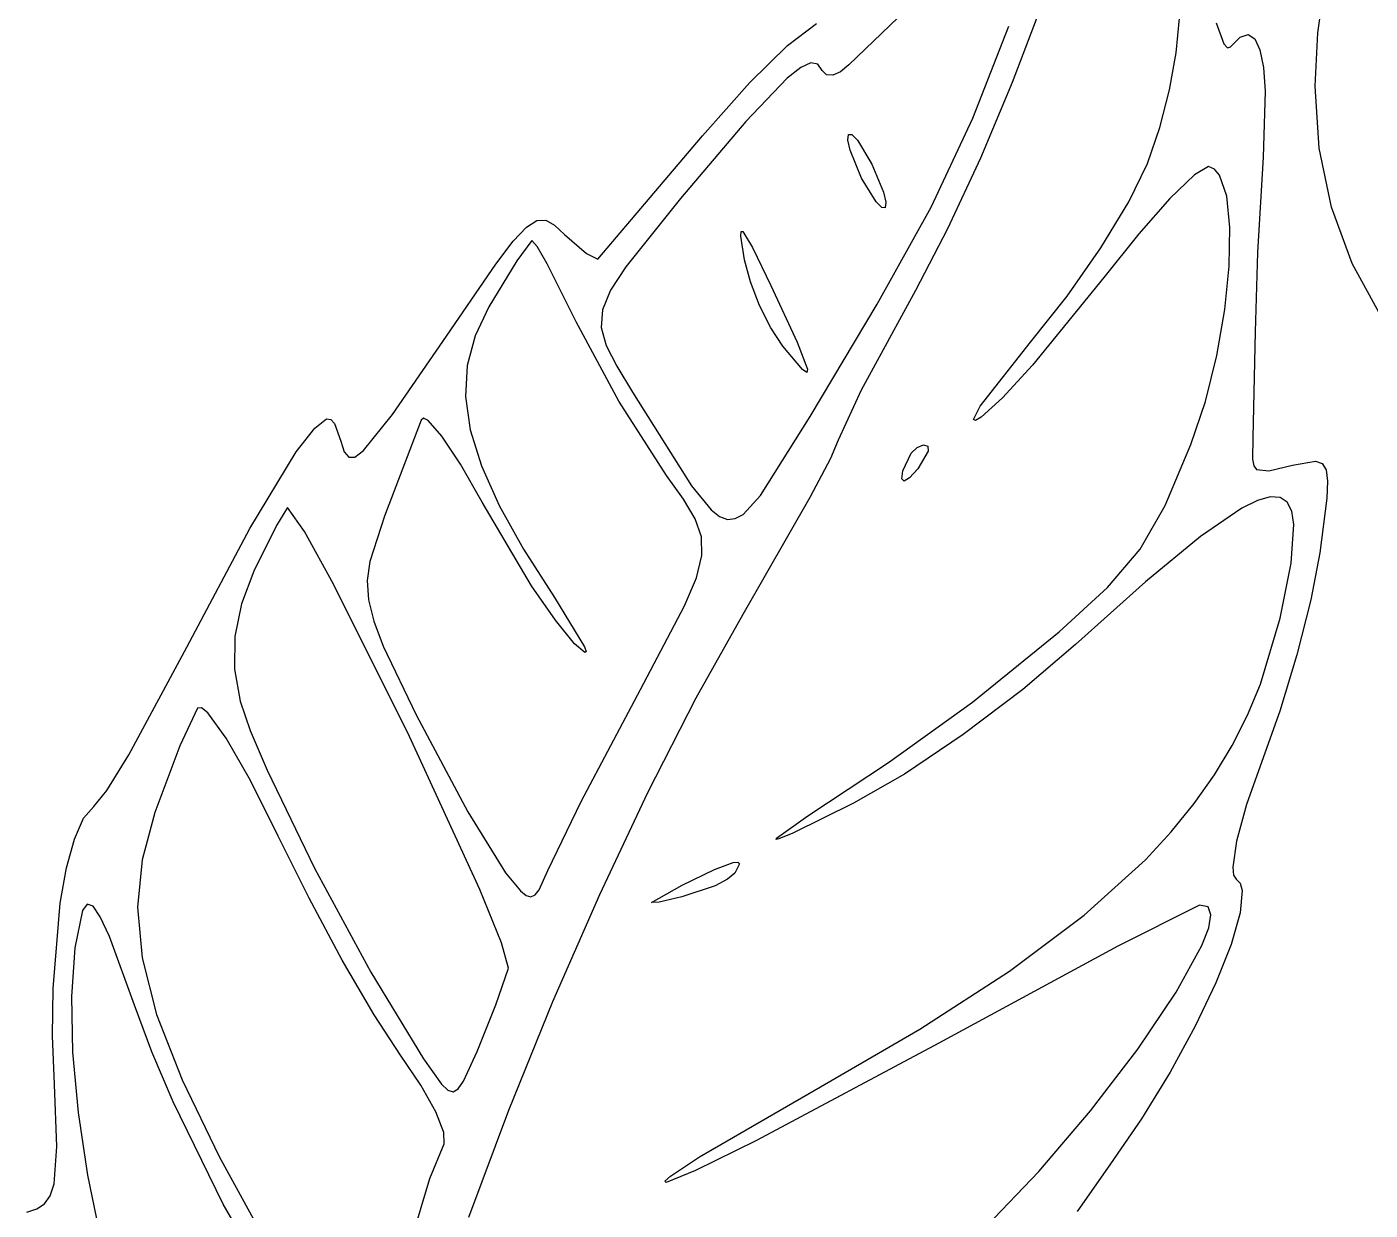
# Model space of a CAD drawing. Extents: x 9 to 1857, y 16 to 982.
# Drawn here: x 343.2 to 430.1, y 692.3 to 768.8 of the extents above; entities that cross this region are included whole.
import ezdxf

# ---------------------------------------------------------------- set-up
doc = ezdxf.new("R2010")
doc.units = 0

msp = doc.modelspace()

# ---------------------------------------------------------------- linework, layer by layer
at = {"layer": 'Layer 1'}
for p, q in [((426.68809, 768.399523), (427.217768, 772.034094)), ((408.820925, 770.156637), (406.924078, 765.183097)), ((392.394626, 767.581345), (394.266759, 768.985943)), ((399.563663, 769.382568), (396.36697, 766.33054)), ((404.385119, 762.887717), (406.716819, 768.829251)), ((417.524322, 767.094184), (417.754169, 769.344862)), ((420.115574, 769.038855), (420.62066, 767.686046)), ((421.04007, 767.48873), (421.666175, 768.11642)), ((421.666175, 768.11642), (422.19642, 768.284883)), ((422.19642, 768.284883), (422.627051, 768.006775)), ((422.627051, 768.006775), (422.954316, 767.29475)), ((426.511531, 764.937209), (426.68809, 768.399523)), ((389.960378, 765.181723), (392.394626, 767.581345)), ((417.096778, 764.702085), (417.524322, 767.094184)), ((420.62066, 767.686046), (420.845048, 767.428952)), ((420.845048, 767.428952), (421.04007, 767.48873)), ((422.954316, 767.29475), (423.174461, 766.161463)), ((393.904636, 766.444768), (393.264419, 766.159134)), ((394.350077, 766.360228), (393.904636, 766.444768)), ((394.64836, 765.94846), (394.350077, 766.360228)), ((396.36697, 766.33054), (395.832032, 765.873486)), ((392.381805, 765.460381), (389.698911, 762.651742)), ((393.264419, 766.159134), (392.381805, 765.460381)), ((394.916336, 765.669905), (394.64836, 765.94846)), ((395.32969, 765.649094), (394.916336, 765.669905)), ((395.832032, 765.873486), (395.32969, 765.649094)), ((423.174461, 766.161463), (423.283732, 764.619569)), ((386.90494, 761.73489), (389.960378, 765.181723)), ((406.924078, 765.183097), (404.872017, 760.286092)), ((416.478284, 762.280873), (417.096778, 764.702085)), ((423.283732, 764.619569), (423.15464, 760.36058)), ((426.778525, 760.932285), (426.511531, 764.937209)), ((401.6904, 757.1296), (404.385119, 762.887717)), ((389.698911, 762.651742), (385.475, 757.67529)), ((415.67559, 759.94286), (416.478284, 762.280873)), ((380.13844, 753.77216), (386.90494, 761.73489)), ((396.301375, 761.464196), (396.33662, 761.82587)), ((396.451212, 760.812269), (396.301375, 761.464196)), ((396.33662, 761.82587), (396.559588, 761.813829)), ((396.559588, 761.813829), (396.92088, 761.44822)), ((396.92088, 761.44822), (397.85869, 759.90804)), ((397.19366, 759.00756), (396.451212, 760.812269)), ((404.872017, 760.286092), (402.756201, 755.717583)), ((423.15464, 760.36058), (422.794465, 754.187445)), ((427.579506, 757.116844), (426.778525, 760.932285)), ((397.85869, 759.90804), (398.601143, 758.103335)), ((414.467718, 757.463502), (415.67559, 759.94286)), ((419.61548, 759.74831), (418.708284, 759.222088)), ((420.014476, 759.58332), (419.61548, 759.74831)), ((420.34483, 759.194775), (420.014476, 759.58332)), ((398.131479, 757.46738), (397.19366, 759.00756)), ((397.19366, 759.00756), (397.19366, 759.00756)), ((418.708284, 759.222088), (417.132814, 757.693614)), ((420.804776, 757.829127), (420.34483, 759.194775)), ((385.475, 757.67529), (381.933149, 753.267991)), ((398.601143, 758.103335), (398.750984, 757.451406)), ((417.132814, 757.693614), (415.110627, 755.398375)), ((421.005645, 755.815589), (420.804776, 757.829127)), ((398.492772, 757.101771), (398.131479, 757.46738)), ((398.198981, 750.856349), (401.69041, 757.12972)), ((398.71574, 757.08973), (398.492772, 757.101771)), ((398.750984, 757.451406), (398.71574, 757.08973)), ((401.69041, 757.12972), (401.6904, 757.1296)), ((412.667279, 754.502019), (414.467718, 757.463502)), ((428.914475, 753.490885), (427.579506, 757.116844)), ((374.667173, 754.92453), (375.523191, 755.84313)), ((375.523191, 755.84313), (376.193628, 756.268905)), ((376.193628, 756.268905), (376.766992, 756.279805)), ((376.766992, 756.279805), (377.33179, 755.95378)), ((377.33179, 755.95378), (377.97653, 755.36878)), ((420.957765, 753.318387), (421.005645, 755.815589)), ((373.537065, 753.435155), (374.667173, 754.92453)), ((375.86553, 754.96092), (374.893929, 753.659535)), ((376.20623, 754.581189), (375.86553, 754.96092)), ((377.97653, 755.36878), (379.408129, 754.131923)), ((389.381915, 755.250668), (389.397198, 755.559926)), ((389.61885, 753.7244), (389.381915, 755.250668)), ((389.397198, 755.559926), (389.518964, 755.549798)), ((389.518964, 755.549798), (390.133888, 754.520973)), ((402.756201, 755.717583), (400.66809, 751.72953)), ((415.110627, 755.398375), (412.86328, 752.57186)), ((376.861709, 753.467015), (376.20623, 754.581189)), ((379.408129, 754.131923), (380.13844, 753.77216)), ((390.133888, 754.520973), (391.33058, 752.06338)), ((410.481233, 751.374431), (412.667279, 754.502019)), ((422.794465, 754.187445), (422.643, 749.07748)), ((370.10055, 748.43228), (373.537065, 753.435155)), ((374.893929, 753.659535), (373.0753, 750.68286)), ((378.73976, 749.72284), (376.861709, 753.467015)), ((381.933149, 753.267991), (380.944526, 751.750927)), ((389.996529, 752.298467), (389.61885, 753.7244)), ((420.671464, 750.501745), (420.957765, 753.318387)), ((430.783431, 750.054409), (428.914475, 753.490885)), ((390.59006, 750.768484), (389.996529, 752.298467)), ((412.86328, 752.57186), (408.245686, 746.909745)), ((380.944526, 751.750927), (380.428891, 750.496183)), ((391.33058, 752.06338), (393.023413, 748.40768)), ((400.66809, 751.72953), (397.167812, 745.289696)), ((373.0753, 750.68286), (372.189648, 748.818889)), ((391.318058, 749.317999), (390.59006, 750.768484)), ((393.87425, 743.58832), (398.198981, 750.856349)), ((408.11654, 748.39676), (410.481233, 751.374431)), ((381.488844, 744.595989), (378.73976, 749.72284)), ((380.428891, 750.496183), (380.349836, 749.357201)), ((420.157069, 747.529885), (420.671464, 750.501745)), ((372.189648, 748.818889), (371.689864, 746.901182)), ((380.349836, 749.357201), (380.67095, 748.187428)), ((392.09914, 748.13056), (391.318058, 749.317999)), ((422.643, 749.07748), (422.49489, 742.22876)), ((366.861711, 743.731145), (370.10055, 748.43228)), ((380.67095, 748.187428), (381.355825, 746.840309)), ((393.371936, 746.62426), (392.09914, 748.13056)), ((392.09914, 748.13056), (392.09914, 748.13056)), ((393.023413, 748.40768), (393.691946, 746.655636)), ((404.867579, 744.264345), (408.11654, 748.39676)), ((419.424909, 744.567032), (420.157069, 747.529885)), ((371.689864, 746.901182), (371.585564, 744.887293)), ((381.355825, 746.840309), (382.36805, 745.16929)), ((393.653274, 746.436301), (393.371936, 746.62426)), ((393.691946, 746.655636), (393.653274, 746.436301)), ((408.245686, 746.909745), (406.29345, 744.796344)), ((371.585564, 744.887293), (371.886362, 742.734779)), ((384.57923, 739.7778), (381.488844, 744.595989)), ((382.36805, 745.16929), (386.18474, 739.110425)), ((397.167812, 745.289696), (395.67971, 742.05606)), ((406.29345, 744.796344), (404.92617, 743.55583)), ((418.48531, 741.77741), (419.424909, 744.567032)), ((364.988766, 741.389098), (366.861711, 743.731145)), ((404.432254, 743.404449), (404.867579, 744.264345)), ((360.61975, 741.30848), (361.830046, 742.8512)), ((361.830046, 742.8512), (362.593995, 743.450611)), ((362.593995, 743.450611), (362.865174, 743.409991)), ((362.865174, 743.409991), (363.092669, 743.149642)), ((363.092669, 743.149642), (363.50714, 741.99122)), ((368.70752, 743.3615), (366.33618, 737.14679)), ((368.868302, 743.480005), (368.70752, 743.3615)), ((369.156105, 743.331622), (368.868302, 743.480005)), ((370.048165, 742.321244), (369.156105, 743.331622)), ((371.886362, 742.734779), (372.601877, 740.401193)), ((390.652066, 738.496618), (393.87425, 743.58832)), ((404.55666, 743.344023), (404.432254, 743.404449)), ((404.92617, 743.55583), (404.55666, 743.344023)), ((363.50714, 741.99122), (363.737749, 741.319838)), ((371.254475, 740.504471), (370.048165, 742.321244)), ((395.67971, 742.05606), (395.17504, 740.874223)), ((422.49489, 742.22876), (422.465022, 740.828301)), ((357.622152, 736.349451), (360.61975, 741.30848)), ((363.737749, 741.319838), (364.02336, 740.958376)), ((364.421268, 740.962806), (364.988766, 741.389098)), ((399.8473, 740.08755), (400.397846, 741.217906)), ((400.397846, 741.217906), (400.788474, 741.589173)), ((400.788474, 741.589173), (401.19695, 741.75808)), ((401.489894, 741.352008), (400.82343, 740.20744)), ((401.19695, 741.75808), (401.469477, 741.672795)), ((401.469477, 741.672795), (401.489894, 741.352008)), ((416.823839, 737.846166), (418.48531, 741.77741)), ((364.02336, 740.958376), (364.421268, 740.962806)), ((372.64581, 738.05541), (371.254475, 740.504471)), ((372.601877, 740.401193), (373.741722, 737.844091)), ((395.17504, 740.874223), (393.841669, 738.358934)), ((400.82343, 740.20744), (400.292888, 739.627839)), ((422.465022, 740.828301), (422.548457, 740.414945)), ((422.548457, 740.414945), (422.734147, 740.167323)), ((422.734147, 740.167323), (423.522322, 740.092728)), ((423.522322, 740.092728), (425.0496, 740.45142)), ((425.0496, 740.45142), (426.533504, 740.707786)), ((426.533504, 740.707786), (426.970794, 740.558915)), ((426.970794, 740.558915), (427.228515, 740.149744)), ((427.228515, 740.149744), (427.324322, 739.423575)), ((385.6697, 738.241949), (384.57923, 739.7778)), ((399.788649, 739.565924), (399.84727, 740.08758)), ((399.942575, 739.413339), (399.788649, 739.565924)), ((399.84727, 740.08758), (399.8473, 740.08755)), ((400.292888, 739.627839), (399.942575, 739.413339)), ((427.324322, 739.423575), (427.275871, 738.323712)), ((386.18474, 739.110425), (387.456246, 737.55211)), ((389.529187, 737.267291), (390.652066, 738.496618)), ((423.619409, 738.403441), (422.794002, 738.1734)), ((424.258167, 738.361911), (423.619409, 738.403441)), ((360.064, 737.7219), (359.361842, 736.554854)), ((361.156714, 736.15716), (360.064, 737.7219)), ((375.845021, 732.659007), (372.64581, 738.05541)), ((373.741722, 737.844091), (375.315514, 735.021029)), ((386.427832, 736.975213), (385.6697, 738.241949)), ((387.456246, 737.55211), (388.003104, 737.13107)), ((393.841669, 738.358934), (389.49997, 730.80476)), ((415.20437, 735.023029), (416.823839, 737.846166)), ((421.772946, 737.670629), (419.107875, 735.842261)), ((422.794002, 738.1734), (421.772946, 737.670629)), ((424.719278, 738.049969), (424.258167, 738.361911)), ((425.011745, 737.468774), (424.719278, 738.049969)), ((427.275871, 738.323712), (426.81681, 734.77611)), ((366.33618, 737.14679), (365.382234, 734.227094)), ((386.833795, 735.815606), (386.427832, 736.975213)), ((388.003104, 737.13107), (388.517488, 736.945094)), ((388.517488, 736.945094), (389.019485, 736.991421)), ((389.019485, 736.991421), (389.529187, 737.267291)), ((425.144568, 736.619483), (425.011745, 737.468774)), ((353.55921, 728.69508), (357.622152, 736.349451)), ((359.361842, 736.554854), (357.88687, 733.59161)), ((363.030315, 732.761557), (361.156714, 736.15716)), ((386.867759, 734.601143), (386.833795, 735.815606)), ((419.107875, 735.842261), (415.552185, 732.909068)), ((424.96729, 734.121253), (425.144568, 736.619483)), ((375.315514, 735.021029), (377.33287, 731.88956)), ((413.093283, 732.550507), (415.20437, 735.023029)), ((365.382234, 734.227094), (365.22448, 732.990679)), ((386.509892, 733.169836), (386.867759, 734.601143)), ((424.25946, 730.56455), (424.96729, 734.121253)), ((426.81681, 734.77611), (426.233587, 731.735073)), ((357.88687, 733.59161), (357.079833, 731.485442)), ((385.740364, 731.359701), (386.509892, 733.169836)), ((367.954574, 722.906811), (363.030315, 732.761557)), ((365.22448, 732.990679), (365.304705, 731.745321)), ((377.388243, 730.424842), (375.845021, 732.659007)), ((409.95696, 729.67111), (413.093283, 732.550507)), ((415.552185, 732.909068), (411.03386, 728.86178)), ((357.079833, 731.485442), (356.661243, 729.371286)), ((365.304705, 731.745321), (365.641787, 730.372597)), ((377.33287, 731.88956), (379.27889, 728.709375)), ((426.233587, 731.735073), (425.33516, 728.18153)), ((382.887, 725.955), (385.740364, 731.359701)), ((389.49997, 730.80476), (386.460625, 725.39062)), ((422.981514, 726.297812), (424.25946, 730.56455)), ((365.641787, 730.372597), (366.254601, 728.754083)), ((378.63198, 728.90056), (377.388243, 730.424842)), ((356.661243, 729.371286), (356.633083, 727.267902)), ((379.300866, 728.334509), (378.63198, 728.90056)), ((404.351728, 725.128204), (409.95696, 729.67111)), ((411.03386, 728.86178), (407.607888, 725.94857)), ((349.804065, 721.71917), (353.55921, 728.69508)), ((366.254601, 728.754083), (368.38293, 724.30599)), ((379.27889, 728.709375), (379.373572, 728.410457)), ((379.373572, 728.410457), (379.300866, 728.334509)), ((425.33516, 728.18153), (424.24405, 724.557502)), ((356.633083, 727.267902), (356.99734, 725.19405)), ((422.143186, 724.281099), (422.981514, 726.297812)), ((379.056994, 718.709668), (382.887, 725.95495)), ((382.887, 725.95495), (382.887, 725.955)), ((386.460625, 725.39062), (383.343757, 719.279826)), ((407.607888, 725.94857), (403.758457, 723.041344)), ((354.25203, 724.73634), (353.106536, 722.30239)), ((354.505738, 724.775191), (354.25203, 724.73634)), ((354.911313, 724.447591), (354.505738, 724.775191)), ((356.99734, 725.19405), (357.655227, 723.296397)), ((398.93386, 721.22942), (404.351728, 725.128204)), ((424.24405, 724.557502), (423.08278, 721.30501)), ((356.101932, 722.813612), (354.911313, 724.447591)), ((368.38293, 724.30599), (371.716597, 718.053284)), ((421.158116, 722.328144), (422.143186, 724.281099)), ((357.671636, 720.075555), (356.101932, 722.813612)), ((357.655227, 723.296397), (358.741593, 720.739629)), ((372.50557, 713.01576), (367.954574, 722.906811)), ((403.758457, 723.041344), (399.956753, 720.477061)), ((353.106536, 722.30239), (351.49293, 717.99482)), ((420.015923, 720.428436), (421.158116, 722.328144)), ((348.389433, 719.430216), (349.804065, 721.71917)), ((393.704928, 717.794537), (398.93386, 721.22942)), ((423.08278, 721.30501), (422.083589, 718.515033)), ((358.741593, 720.739629), (361.814119, 714.40027)), ((399.956753, 720.477061), (396.67396, 718.59268)), ((418.706228, 718.571466), (420.015923, 720.428436)), ((347.54649, 718.39138), (348.389433, 719.430216)), ((359.46817, 716.47457), (357.671636, 720.075555)), ((383.343757, 719.279826), (380.232625, 712.669855)), ((376.90599, 714.24345), (379.056994, 718.709668)), ((396.67396, 718.59268), (392.737563, 716.665857)), ((417.21865, 716.746724), (418.706228, 718.571466)), ((422.083589, 718.515033), (421.433771, 716.150338)), ((346.279253, 716.281362), (346.874465, 717.633409)), ((346.874465, 717.633409), (347.54649, 718.39138)), ((351.49293, 717.99482), (350.667845, 714.945286)), ((371.716597, 718.053284), (374.15307, 714.08969)), ((391.69369, 716.33658), (393.704928, 717.794537)), ((392.737563, 716.665857), (391.843899, 716.28967)), ((415.54281, 714.9437), (417.21865, 716.746724)), ((345.772823, 714.41945), (346.279253, 716.281362)), ((361.454386, 712.460762), (359.46817, 716.47457)), ((391.674593, 716.258756), (391.69369, 716.33658)), ((391.843899, 716.28967), (391.674593, 716.258756)), ((421.433771, 716.150338), (421.188453, 714.460608)), ((350.667845, 714.945286), (350.371081, 711.874396)), ((411.584823, 711.360765), (415.54281, 714.9437)), ((345.36714, 712.131883), (345.772823, 714.41945)), ((361.814119, 714.40027), (365.44363, 707.679026)), ((374.15307, 714.08969), (375.138557, 712.926338)), ((376.342113, 712.993559), (376.90599, 714.24345)), ((385.5941, 713.30105), (387.686573, 714.314126)), ((387.686573, 714.314126), (388.890583, 714.767556)), ((388.98716, 714.07635), (388.516736, 713.683496)), ((388.890583, 714.767556), (389.187066, 714.790722)), ((389.294616, 714.681559), (388.98716, 714.07635)), ((389.187066, 714.790722), (389.294616, 714.681559)), ((421.188453, 714.460608), (421.234708, 713.946883)), ((383.614221, 712.189056), (385.5941, 713.30105)), ((387.715465, 713.263226), (385.569, 712.54185)), ((388.516736, 713.683496), (387.715465, 713.263226)), ((421.234708, 713.946883), (421.40276, 713.69553)), ((421.40276, 713.69553), (421.67293, 713.428739)), ((421.67293, 713.428739), (421.804273, 712.964487)), ((363.606831, 708.452317), (361.454386, 712.460762)), ((373.912594, 709.574775), (372.50557, 713.01576)), ((375.138557, 712.926338), (375.502954, 712.642092)), ((375.502954, 712.642092), (375.810604, 712.557741)), ((375.810604, 712.557741), (376.083119, 712.674495)), ((376.083119, 712.674495), (376.342113, 712.993559)), ((380.232625, 712.669855), (377.210489, 705.758185)), ((385.569, 712.54185), (384.100754, 712.211846)), ((385.569, 712.54185), (385.569, 712.54185)), ((421.804273, 712.964487), (421.680586, 711.511854)), ((344.905882, 706.616627), (345.36714, 712.131883)), ((346.806214, 711.655961), (346.31656, 709.25751)), ((347.11107, 712.079366), (346.806214, 711.655961)), ((347.486891, 711.955672), (347.11107, 712.079366)), ((347.956885, 711.262465), (347.486891, 711.955672)), ((350.371081, 711.874396), (350.661909, 708.601316)), ((384.100754, 712.211846), (383.614221, 712.189056)), ((419.04399, 712.01467), (413.754624, 709.352827)), ((419.597047, 711.897322), (419.04399, 712.01467)), ((419.784969, 711.391729), (419.597047, 711.897322)), ((421.680586, 711.511854), (421.091926, 709.474149)), ((348.544258, 709.97733), (347.956885, 711.262465)), ((406.749229, 707.738581), (411.584823, 711.360765)), ((419.639913, 710.542463), (419.784969, 711.391729)), ((350.16398, 705.54162), (348.544258, 709.97733)), ((419.194034, 709.394093), (419.639913, 710.542463)), ((346.31656, 709.25751), (346.090772, 706.11261)), ((374.3521, 707.9465), (373.912594, 709.574775)), ((413.754624, 709.352827), (402.18589, 703.09403)), ((417.528435, 706.37833), (419.194034, 709.394093)), ((421.091926, 709.474149), (420.098517, 706.987888)), ((350.661909, 708.601316), (351.599601, 704.94521)), ((365.666128, 704.914), (363.606831, 708.452317)), ((365.44363, 707.679026), (368.85884, 702.07895)), ((373.538908, 705.558659), (374.35216, 707.94653)), ((374.35216, 707.94653), (374.3521, 707.9465)), ((400.952987, 703.99307), (406.749229, 707.738581)), ((344.874239, 703.557359), (344.905882, 706.616627)), ((415.045424, 702.701007), (417.528435, 706.37833)), ((420.098517, 706.987888), (418.760586, 704.189588)), ((346.090772, 706.11261), (346.168997, 702.517089)), ((351.291316, 702.534921), (350.16398, 705.54162)), ((372.33048, 702.56166), (373.538908, 705.558659)), ((377.210489, 705.758185), (374.360606, 698.742293)), ((351.599601, 704.94521), (353.243428, 700.725243)), ((367.3729, 702.31057), (365.666128, 704.914)), ((394.11306, 700.04015), (400.952987, 703.99307)), ((418.760586, 704.189588), (417.138357, 701.215767)), ((344.99121, 700.40928), (344.874239, 703.557359)), ((402.18589, 703.09403), (390.392063, 696.807611)), ((346.168997, 702.517089), (346.52533, 698.616877)), ((352.672579, 699.299786), (351.291316, 702.534921)), ((368.678766, 700.373493), (367.3729, 702.31057)), ((368.85884, 702.07895), (370.023895, 700.439104)), ((371.440408, 700.63606), (372.33048, 702.56166)), ((412.002252, 698.718692), (415.045424, 702.701007)), ((417.138357, 701.215767), (415.292057, 698.202942)), ((345.152362, 696.415696), (344.99121, 700.40928)), ((353.243428, 700.725243), (355.652661, 695.760579)), ((369.646465, 698.649499), (368.678766, 700.373493)), ((370.023895, 700.439104), (370.432353, 700.045437)), ((371.100696, 700.138366), (371.440408, 700.63606)), ((355.905419, 692.69448), (352.672579, 699.299786)), ((370.432353, 700.045437), (370.777983, 699.943341)), ((370.777983, 699.943341), (371.100696, 700.138366)), ((386.71396, 695.750092), (394.11306, 700.04015)), ((346.52533, 698.616877), (347.133866, 694.5579)), ((370.183341, 697.32625), (369.646465, 698.649499)), ((374.360606, 698.742293), (371.766236, 691.819657)), ((408.656172, 694.787953), (412.002252, 698.718692)), ((415.292057, 698.202942), (413.28191, 695.28763)), ((370.19674, 696.59141), (370.183341, 697.32625)), ((390.392063, 696.807611), (386.442255, 694.850802)), ((344.969085, 693.989093), (345.152362, 696.415696)), ((369.272387, 694.350837), (370.19674, 696.59141)), ((355.652661, 695.760579), (358.886571, 689.870383)), ((384.825229, 694.489501), (386.71396, 695.750092)), ((413.28191, 695.28763), (411.125513, 692.207249)), ((347.133866, 694.5579), (347.968701, 690.486087)), ((367.927204, 689.869912), (369.272387, 694.350837)), ((384.470685, 694.165885), (384.825229, 694.489501)), ((384.56159, 694.07932), (384.470685, 694.165885)), ((386.442255, 694.850802), (384.56159, 694.07932)), ((405.264434, 691.265356), (408.656172, 694.787953)), ((344.351296, 692.713068), (344.720135, 693.233283)), ((344.720135, 693.233283), (344.969085, 693.989093)), ((343.20891, 692.17122), (343.851308, 692.376397)), ((343.851308, 692.376397), (344.351296, 692.713068)), ((359.279564, 686.826244), (355.905419, 692.69448))]:
    msp.add_line(p, q, dxfattribs=at)

doc.saveas('drawing.dxf')
